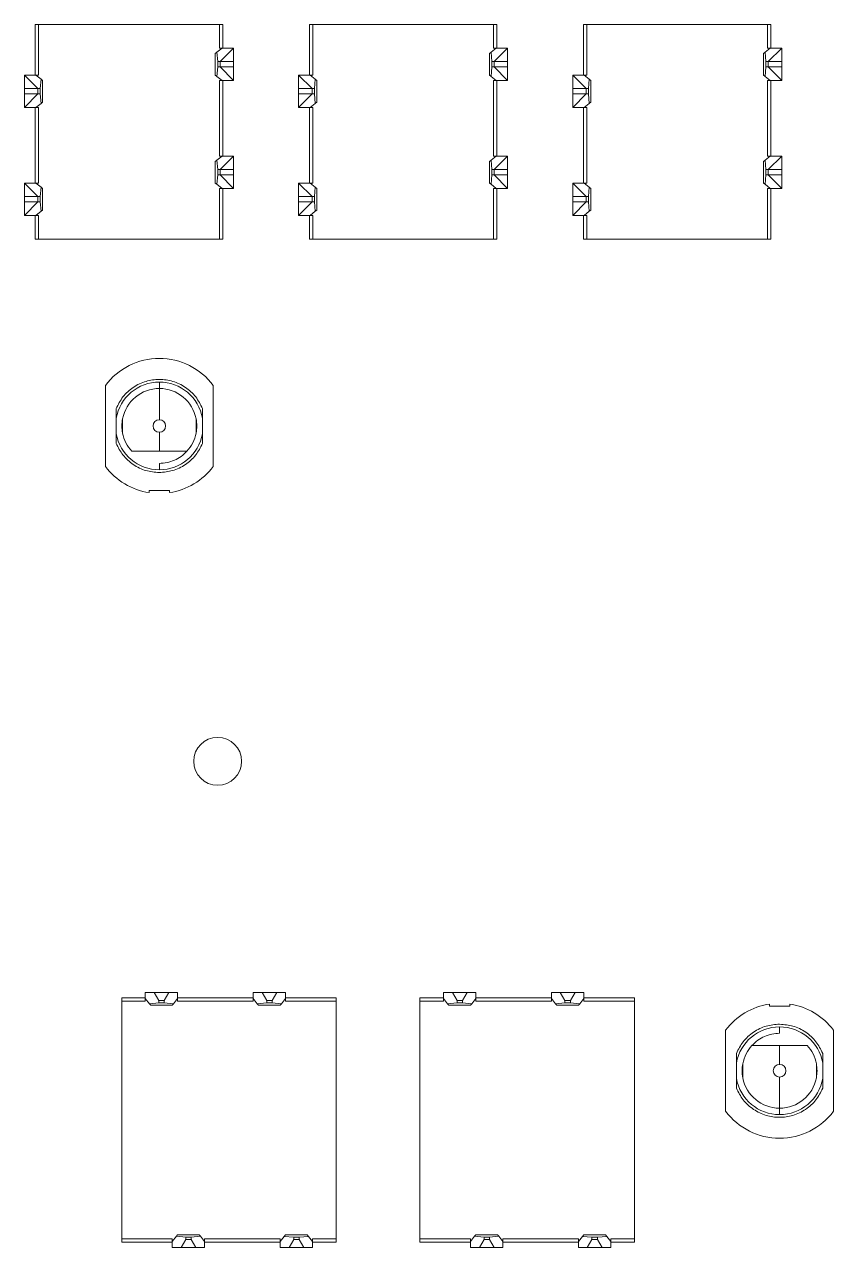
# Model space of a CAD drawing. Header units: millimetres. Extents: x 5 to 589, y 5 to 415.
# Drawn here: x 165.3 to 225.2, y 129.7 to 220.3 of the extents above; entities that cross this region are included whole.
import ezdxf

# ---------------------------------------------------------------- set-up
doc = ezdxf.new("R2010")
doc.units = ezdxf.units.MM

msp = doc.modelspace()

# ---------------------------------------------------------------- linework, layer by layer
at = {"color": 7, "linetype": 'Continuous', "lineweight": 15}
for p, q in [((166.056, 220.309), (166.056, 216.559)), ((166.306, 220.309), (166.056, 220.309)), ((166.306, 220.309), (166.306, 216.559)), ((179.706, 220.309), (166.306, 220.309)), ((179.706, 218.559), (179.706, 220.309)), ((179.956, 220.309), (179.706, 220.309)), ((179.956, 220.309), (179.956, 218.559)), ((186.376, 220.309), (186.376, 216.559)), ((186.626, 220.309), (186.376, 220.309)), ((186.626, 220.309), (186.626, 216.559)), ((200.026, 220.309), (186.626, 220.309)), ((200.026, 218.559), (200.026, 220.309)), ((200.276, 220.309), (200.026, 220.309)), ((200.276, 220.309), (200.276, 218.559)), ((206.696, 220.309), (206.696, 216.559)), ((206.946, 220.309), (206.696, 220.309)), ((206.946, 220.309), (206.946, 216.559)), ((220.346, 220.309), (206.946, 220.309)), ((220.346, 218.559), (220.346, 220.309)), ((220.596, 220.309), (220.346, 220.309)), ((220.596, 220.309), (220.596, 218.559)), ((179.906, 218.559), (179.526, 218.254)), ((179.706, 218.559), (179.906, 218.559)), ((180.756, 218.559), (179.756, 217.559)), ((179.906, 218.559), (180.756, 218.559)), ((180.756, 218.559), (180.756, 217.559)), ((200.226, 218.559), (199.846, 218.254)), ((200.026, 218.559), (200.226, 218.559)), ((201.076, 218.559), (200.076, 217.559)), ((200.226, 218.559), (201.076, 218.559)), ((201.076, 218.559), (201.076, 217.559)), ((220.546, 218.559), (220.166, 218.254)), ((220.346, 218.559), (220.546, 218.559)), ((221.396, 218.559), (220.396, 217.559)), ((220.546, 218.559), (221.396, 218.559)), ((221.396, 218.559), (221.396, 217.559)), ((179.406, 218.159), (179.526, 218.254)), ((179.406, 216.559), (179.406, 218.159)), ((179.526, 218.254), (179.586, 217.559)), ((179.586, 217.559), (179.586, 217.159)), ((179.756, 217.559), (179.586, 217.559)), ((179.756, 217.159), (179.756, 217.559)), ((180.756, 217.559), (179.756, 217.559)), ((180.756, 217.559), (180.756, 217.159)), ((199.726, 218.159), (199.846, 218.254)), ((199.726, 216.559), (199.726, 218.159)), ((199.846, 218.254), (199.906, 217.559)), ((199.906, 217.559), (199.906, 217.159)), ((200.076, 217.559), (199.906, 217.559)), ((200.076, 217.159), (200.076, 217.559)), ((201.076, 217.559), (200.076, 217.559)), ((201.076, 217.559), (201.076, 217.159)), ((220.046, 218.159), (220.166, 218.254)), ((220.046, 216.559), (220.046, 218.159)), ((220.166, 218.254), (220.226, 217.559)), ((220.226, 217.559), (220.226, 217.159)), ((220.396, 217.559), (220.226, 217.559)), ((220.396, 217.159), (220.396, 217.559)), ((221.396, 217.559), (220.396, 217.559)), ((221.396, 217.559), (221.396, 217.159)), ((179.586, 217.159), (179.526, 216.463)), ((179.586, 217.159), (179.756, 217.159)), ((179.756, 217.159), (180.756, 216.159)), ((179.756, 217.159), (180.756, 217.159)), ((180.756, 217.159), (180.756, 216.159)), ((199.906, 217.159), (199.846, 216.463)), ((199.906, 217.159), (200.076, 217.159)), ((200.076, 217.159), (201.076, 216.159)), ((200.076, 217.159), (201.076, 217.159)), ((201.076, 217.159), (201.076, 216.159)), ((220.226, 217.159), (220.166, 216.463)), ((220.226, 217.159), (220.396, 217.159)), ((220.396, 217.159), (221.396, 216.159)), ((220.396, 217.159), (221.396, 217.159)), ((221.396, 217.159), (221.396, 216.159)), ((166.256, 215.559), (165.256, 216.559)), ((165.256, 215.559), (165.256, 216.559)), ((165.256, 216.559), (166.106, 216.559)), ((166.487, 216.254), (166.106, 216.559)), ((166.106, 216.559), (166.306, 216.559)), ((166.426, 215.559), (166.487, 216.254)), ((166.487, 216.254), (166.606, 216.159)), ((166.606, 216.159), (166.606, 214.559)), ((179.526, 216.463), (179.406, 216.559)), ((179.526, 216.463), (179.906, 216.159)), ((179.706, 210.559), (179.706, 216.159)), ((179.906, 216.159), (179.706, 216.159)), ((180.756, 216.159), (179.906, 216.159)), ((179.956, 216.159), (179.956, 210.559)), ((185.576, 216.559), (186.426, 216.559)), ((186.576, 215.559), (185.576, 216.559)), ((185.576, 215.559), (185.576, 216.559)), ((186.807, 216.254), (186.426, 216.559)), ((186.426, 216.559), (186.626, 216.559)), ((186.746, 215.559), (186.807, 216.254)), ((186.807, 216.254), (186.926, 216.159)), ((186.926, 216.159), (186.926, 214.559)), ((199.846, 216.463), (199.726, 216.559)), ((199.846, 216.463), (200.226, 216.159)), ((200.026, 210.559), (200.026, 216.159)), ((200.226, 216.159), (200.026, 216.159)), ((201.076, 216.159), (200.226, 216.159)), ((200.276, 216.159), (200.276, 210.559)), ((205.896, 216.559), (206.746, 216.559)), ((206.896, 215.559), (205.896, 216.559)), ((205.896, 215.559), (205.896, 216.559)), ((207.127, 216.254), (206.746, 216.559)), ((206.746, 216.559), (206.946, 216.559)), ((207.066, 215.559), (207.127, 216.254)), ((207.127, 216.254), (207.246, 216.159)), ((207.246, 216.159), (207.246, 214.559)), ((220.166, 216.463), (220.046, 216.559)), ((220.166, 216.463), (220.546, 216.159)), ((220.346, 210.559), (220.346, 216.159)), ((220.546, 216.159), (220.346, 216.159)), ((221.396, 216.159), (220.546, 216.159)), ((220.596, 216.159), (220.596, 210.559)), ((165.256, 215.159), (165.256, 215.559)), ((166.256, 215.559), (165.256, 215.559)), ((165.256, 214.159), (166.256, 215.159)), ((165.256, 215.159), (166.256, 215.159)), ((165.256, 214.159), (165.256, 215.159)), ((166.256, 215.559), (166.256, 215.159)), ((166.426, 215.559), (166.256, 215.559)), ((166.256, 215.159), (166.426, 215.159)), ((166.426, 215.159), (166.426, 215.559)), ((166.487, 214.463), (166.426, 215.159)), ((185.576, 215.159), (185.576, 215.559)), ((186.576, 215.559), (185.576, 215.559)), ((185.576, 214.159), (185.576, 215.159)), ((185.576, 214.159), (186.576, 215.159)), ((185.576, 215.159), (186.576, 215.159)), ((186.576, 215.559), (186.576, 215.159)), ((186.746, 215.559), (186.576, 215.559)), ((186.576, 215.159), (186.746, 215.159)), ((186.746, 215.159), (186.746, 215.559)), ((186.807, 214.463), (186.746, 215.159)), ((205.896, 215.159), (205.896, 215.559)), ((206.896, 215.559), (205.896, 215.559)), ((205.896, 215.159), (206.896, 215.159)), ((205.896, 214.159), (206.896, 215.159)), ((205.896, 214.159), (205.896, 215.159)), ((207.066, 215.559), (206.896, 215.559)), ((206.896, 215.559), (206.896, 215.159)), ((206.896, 215.159), (207.066, 215.159)), ((207.066, 215.159), (207.066, 215.559)), ((207.127, 214.463), (207.066, 215.159)), ((166.106, 214.159), (165.256, 214.159)), ((166.056, 208.559), (166.056, 214.159)), ((166.487, 214.463), (166.106, 214.159)), ((166.306, 214.159), (166.106, 214.159)), ((166.306, 214.159), (166.306, 208.559)), ((166.606, 214.559), (166.487, 214.463)), ((186.426, 214.159), (185.576, 214.159)), ((186.376, 208.559), (186.376, 214.159)), ((186.807, 214.463), (186.426, 214.159)), ((186.626, 214.159), (186.426, 214.159)), ((186.626, 214.159), (186.626, 208.559)), ((186.926, 214.559), (186.807, 214.463)), ((206.746, 214.159), (205.896, 214.159)), ((206.696, 208.559), (206.696, 214.159)), ((207.127, 214.463), (206.746, 214.159)), ((206.946, 214.159), (206.746, 214.159)), ((206.946, 214.159), (206.946, 208.559)), ((207.246, 214.559), (207.127, 214.463)), ((179.906, 210.559), (179.526, 210.254)), ((179.706, 210.559), (179.906, 210.559)), ((180.756, 210.559), (179.756, 209.559)), ((179.906, 210.559), (180.756, 210.559)), ((180.756, 210.559), (180.756, 209.559)), ((200.226, 210.559), (199.846, 210.254)), ((200.026, 210.559), (200.226, 210.559)), ((201.076, 210.559), (200.076, 209.559)), ((200.226, 210.559), (201.076, 210.559)), ((201.076, 210.559), (201.076, 209.559)), ((220.546, 210.559), (220.166, 210.254)), ((220.346, 210.559), (220.546, 210.559)), ((221.396, 210.559), (220.396, 209.559)), ((220.546, 210.559), (221.396, 210.559)), ((221.396, 210.559), (221.396, 209.559)), ((179.406, 210.159), (179.526, 210.254)), ((179.406, 208.559), (179.406, 210.159)), ((179.526, 210.254), (179.586, 209.559)), ((179.756, 209.559), (179.586, 209.559)), ((179.586, 209.559), (179.586, 209.159)), ((179.756, 209.159), (179.756, 209.559)), ((180.756, 209.559), (179.756, 209.559)), ((180.756, 209.559), (180.756, 209.159)), ((199.726, 210.159), (199.846, 210.254)), ((199.726, 208.559), (199.726, 210.159)), ((199.846, 210.254), (199.906, 209.559)), ((199.906, 209.559), (199.906, 209.159)), ((200.076, 209.559), (199.906, 209.559)), ((200.076, 209.159), (200.076, 209.559)), ((201.076, 209.559), (200.076, 209.559)), ((201.076, 209.559), (201.076, 209.159)), ((220.046, 210.159), (220.166, 210.254)), ((220.046, 208.559), (220.046, 210.159)), ((220.166, 210.254), (220.226, 209.559)), ((220.226, 209.559), (220.226, 209.159)), ((220.396, 209.559), (220.226, 209.559)), ((220.396, 209.159), (220.396, 209.559)), ((221.396, 209.559), (220.396, 209.559)), ((221.396, 209.559), (221.396, 209.159)), ((165.256, 208.559), (166.106, 208.559)), ((166.256, 207.559), (165.256, 208.559)), ((165.256, 207.559), (165.256, 208.559)), ((166.106, 208.559), (166.487, 208.254)), ((166.106, 208.559), (166.306, 208.559)), ((179.526, 208.463), (179.406, 208.559)), ((179.586, 209.159), (179.526, 208.463)), ((179.906, 208.159), (179.526, 208.463)), ((179.586, 209.159), (179.756, 209.159)), ((179.756, 209.159), (180.756, 209.159)), ((179.756, 209.159), (180.756, 208.159)), ((180.756, 209.159), (180.756, 208.159)), ((185.576, 208.559), (186.426, 208.559)), ((186.576, 207.559), (185.576, 208.559)), ((185.576, 207.559), (185.576, 208.559)), ((186.426, 208.559), (186.807, 208.254)), ((186.426, 208.559), (186.626, 208.559)), ((199.846, 208.463), (199.726, 208.559)), ((199.906, 209.159), (199.846, 208.463)), ((200.226, 208.159), (199.846, 208.463)), ((199.906, 209.159), (200.076, 209.159)), ((200.076, 209.159), (201.076, 209.159)), ((200.076, 209.159), (201.076, 208.159)), ((201.076, 209.159), (201.076, 208.159)), ((205.896, 208.559), (206.746, 208.559)), ((206.896, 207.559), (205.896, 208.559)), ((205.896, 207.559), (205.896, 208.559)), ((206.746, 208.559), (207.127, 208.254)), ((206.746, 208.559), (206.946, 208.559)), ((220.166, 208.463), (220.046, 208.559)), ((220.226, 209.159), (220.166, 208.463)), ((220.546, 208.159), (220.166, 208.463)), ((220.226, 209.159), (220.396, 209.159)), ((220.396, 209.159), (221.396, 209.159)), ((220.396, 209.159), (221.396, 208.159)), ((221.396, 209.159), (221.396, 208.159)), ((165.256, 207.159), (165.256, 207.559)), ((166.256, 207.559), (165.256, 207.559)), ((166.426, 207.559), (166.256, 207.559)), ((166.256, 207.559), (166.256, 207.159)), ((166.426, 207.559), (166.487, 208.254)), ((166.426, 207.159), (166.426, 207.559)), ((166.487, 208.254), (166.606, 208.159)), ((166.606, 208.159), (166.606, 206.559)), ((179.706, 204.409), (179.706, 208.159)), ((179.906, 208.159), (179.706, 208.159)), ((180.756, 208.159), (179.906, 208.159)), ((179.956, 208.159), (179.956, 204.409)), ((185.576, 207.159), (185.576, 207.559)), ((186.576, 207.559), (185.576, 207.559)), ((186.746, 207.559), (186.576, 207.559)), ((186.576, 207.559), (186.576, 207.159)), ((186.746, 207.559), (186.807, 208.254)), ((186.746, 207.159), (186.746, 207.559)), ((186.807, 208.254), (186.926, 208.159)), ((186.926, 208.159), (186.926, 206.559)), ((200.026, 204.409), (200.026, 208.159)), ((200.226, 208.159), (200.026, 208.159)), ((201.076, 208.159), (200.226, 208.159)), ((200.276, 208.159), (200.276, 204.409)), ((205.896, 207.159), (205.896, 207.559)), ((206.896, 207.559), (205.896, 207.559)), ((207.066, 207.559), (206.896, 207.559)), ((206.896, 207.559), (206.896, 207.159)), ((207.066, 207.559), (207.127, 208.254)), ((207.066, 207.159), (207.066, 207.559)), ((207.127, 208.254), (207.246, 208.159)), ((207.246, 208.159), (207.246, 206.559)), ((220.346, 204.409), (220.346, 208.159)), ((220.546, 208.159), (220.346, 208.159)), ((221.396, 208.159), (220.546, 208.159)), ((220.596, 208.159), (220.596, 204.409)), ((165.256, 206.159), (166.256, 207.159)), ((165.256, 206.159), (165.256, 207.159)), ((165.256, 207.159), (166.256, 207.159)), ((166.256, 207.159), (166.426, 207.159)), ((166.487, 206.463), (166.426, 207.159)), ((185.576, 206.159), (186.576, 207.159)), ((185.576, 206.159), (185.576, 207.159)), ((185.576, 207.159), (186.576, 207.159)), ((186.576, 207.159), (186.746, 207.159)), ((186.807, 206.463), (186.746, 207.159)), ((205.896, 206.159), (206.896, 207.159)), ((205.896, 206.159), (205.896, 207.159)), ((205.896, 207.159), (206.896, 207.159)), ((206.896, 207.159), (207.066, 207.159)), ((207.127, 206.463), (207.066, 207.159)), ((166.106, 206.159), (165.256, 206.159)), ((166.056, 204.409), (166.056, 206.159)), ((166.106, 206.159), (166.487, 206.463)), ((166.306, 206.159), (166.106, 206.159)), ((166.306, 206.159), (166.306, 204.409)), ((166.606, 206.559), (166.487, 206.463)), ((186.426, 206.159), (185.576, 206.159)), ((186.376, 204.409), (186.376, 206.159)), ((186.426, 206.159), (186.807, 206.463)), ((186.626, 206.159), (186.426, 206.159)), ((186.626, 206.159), (186.626, 204.409)), ((186.926, 206.559), (186.807, 206.463)), ((206.746, 206.159), (205.896, 206.159)), ((206.696, 204.409), (206.696, 206.159)), ((206.746, 206.159), (207.127, 206.463)), ((206.946, 206.159), (206.746, 206.159)), ((206.946, 206.159), (206.946, 204.409)), ((207.246, 206.559), (207.127, 206.463)), ((166.056, 204.409), (166.306, 204.409)), ((166.306, 204.409), (179.706, 204.409)), ((179.956, 204.409), (179.706, 204.409)), ((186.376, 204.409), (186.626, 204.409)), ((186.626, 204.409), (200.026, 204.409)), ((200.276, 204.409), (200.026, 204.409)), ((206.696, 204.409), (206.946, 204.409)), ((206.946, 204.409), (220.346, 204.409)), ((220.596, 204.409), (220.346, 204.409)), ((171.256, 193.559), (171.256, 187.559)), ((175.256, 193.334), (175.256, 193.809)), ((175.256, 193.334), (175.256, 191.024)), ((179.256, 187.559), (179.256, 193.559)), ((175.256, 190.094), (175.256, 188.684)), ((175.256, 187.309), (175.256, 187.784)), ((174.506, 185.784), (176.006, 185.784)), ((174.506, 185.615), (174.506, 185.784)), ((176.006, 185.615), (176.006, 185.784)), ((172.464, 148.179), (174.214, 148.179)), ((172.464, 148.179), (172.464, 147.929)), ((174.214, 147.929), (172.464, 147.929)), ((172.464, 147.929), (172.464, 130.329)), ((174.214, 148.129), (174.214, 148.579)), ((174.214, 148.579), (174.868, 148.579)), ((174.519, 147.748), (174.214, 148.129)), ((174.214, 147.929), (174.214, 148.129)), ((174.519, 147.748), (175.214, 147.809)), ((174.614, 147.629), (174.519, 147.748)), ((174.868, 148.579), (175.214, 147.979)), ((174.868, 148.579), (175.961, 148.579)), ((175.214, 147.979), (175.214, 147.809)), ((175.614, 147.979), (175.214, 147.979)), ((175.214, 147.809), (175.614, 147.809)), ((175.614, 147.979), (175.961, 148.579)), ((175.614, 147.809), (175.614, 147.979)), ((175.614, 147.809), (176.31, 147.748)), ((175.961, 148.579), (176.614, 148.579)), ((176.31, 147.748), (176.214, 147.629)), ((176.31, 147.748), (176.614, 148.129)), ((176.614, 148.579), (176.614, 148.129)), ((176.614, 148.179), (182.214, 148.179)), ((176.614, 148.129), (176.614, 147.929)), ((182.214, 147.929), (176.614, 147.929)), ((182.214, 148.129), (182.214, 148.579)), ((182.214, 148.579), (182.868, 148.579)), ((182.519, 147.748), (182.214, 148.129)), ((182.214, 147.929), (182.214, 148.129)), ((182.519, 147.748), (183.214, 147.809)), ((182.614, 147.629), (182.519, 147.748)), ((182.868, 148.579), (183.214, 147.979)), ((182.868, 148.579), (183.961, 148.579)), ((183.614, 147.979), (183.214, 147.979)), ((183.214, 147.979), (183.214, 147.809)), ((183.214, 147.809), (183.614, 147.809)), ((183.614, 147.979), (183.961, 148.579)), ((183.614, 147.809), (183.614, 147.979)), ((183.614, 147.809), (184.31, 147.748)), ((183.961, 148.579), (184.614, 148.579)), ((184.31, 147.748), (184.214, 147.629)), ((184.614, 148.129), (184.31, 147.748)), ((184.614, 148.579), (184.614, 148.129)), ((184.614, 148.179), (188.364, 148.179)), ((184.614, 148.129), (184.614, 147.929)), ((188.364, 147.929), (184.614, 147.929)), ((188.364, 148.179), (188.364, 147.929)), ((188.364, 130.329), (188.364, 147.929)), ((194.574, 148.179), (196.324, 148.179)), ((194.574, 148.179), (194.574, 147.929)), ((194.574, 147.929), (194.574, 130.329)), ((196.324, 147.929), (194.574, 147.929)), ((196.324, 148.129), (196.324, 148.579)), ((196.324, 148.579), (196.978, 148.579)), ((196.629, 147.748), (196.324, 148.129)), ((196.324, 147.929), (196.324, 148.129)), ((196.629, 147.748), (197.324, 147.809)), ((196.724, 147.629), (196.629, 147.748)), ((196.978, 148.579), (197.324, 147.979)), ((196.978, 148.579), (198.071, 148.579)), ((197.724, 147.979), (197.324, 147.979)), ((197.324, 147.979), (197.324, 147.809)), ((197.324, 147.809), (197.724, 147.809)), ((197.724, 147.979), (198.071, 148.579)), ((197.724, 147.809), (197.724, 147.979)), ((197.724, 147.809), (198.42, 147.748)), ((198.071, 148.579), (198.724, 148.579)), ((198.42, 147.748), (198.324, 147.629)), ((198.42, 147.748), (198.724, 148.129)), ((198.724, 148.579), (198.724, 148.129)), ((198.724, 148.179), (204.324, 148.179)), ((198.724, 148.129), (198.724, 147.929)), ((204.324, 147.929), (198.724, 147.929)), ((204.324, 148.129), (204.324, 148.579)), ((204.324, 148.579), (204.978, 148.579)), ((204.629, 147.748), (204.324, 148.129)), ((204.324, 147.929), (204.324, 148.129)), ((204.629, 147.748), (205.324, 147.809)), ((204.724, 147.629), (204.629, 147.748)), ((204.978, 148.579), (205.324, 147.979)), ((204.978, 148.579), (206.071, 148.579)), ((205.724, 147.979), (205.324, 147.979)), ((205.324, 147.979), (205.324, 147.809)), ((205.324, 147.809), (205.724, 147.809)), ((205.724, 147.979), (206.071, 148.579)), ((205.724, 147.809), (205.724, 147.979)), ((205.724, 147.809), (206.42, 147.748)), ((206.071, 148.579), (206.724, 148.579)), ((206.42, 147.748), (206.324, 147.629)), ((206.724, 148.129), (206.42, 147.748)), ((206.724, 148.579), (206.724, 148.129)), ((206.724, 148.179), (210.474, 148.179)), ((206.724, 148.129), (206.724, 147.929)), ((210.474, 147.929), (206.724, 147.929)), ((210.474, 148.179), (210.474, 147.929)), ((210.474, 130.329), (210.474, 147.929)), ((176.214, 147.629), (174.614, 147.629)), ((184.214, 147.629), (182.614, 147.629)), ((198.324, 147.629), (196.724, 147.629)), ((206.324, 147.629), (204.724, 147.629)), ((220.484, 147.722), (220.484, 147.554)), ((221.984, 147.554), (220.484, 147.554)), ((221.984, 147.722), (221.984, 147.554)), ((221.234, 146.029), (221.234, 145.554)), ((217.234, 145.779), (217.234, 139.779)), ((225.234, 139.779), (225.234, 145.779)), ((221.234, 143.244), (221.234, 144.654)), ((221.234, 140.004), (221.234, 142.314)), ((221.234, 140.004), (221.234, 139.529)), ((176.519, 130.51), (176.214, 130.129)), ((176.519, 130.51), (176.614, 130.629)), ((177.214, 130.449), (176.519, 130.51)), ((176.614, 130.629), (178.214, 130.629)), ((178.31, 130.51), (177.614, 130.449)), ((178.214, 130.629), (178.31, 130.51)), ((178.31, 130.51), (178.614, 130.129)), ((184.214, 130.129), (184.519, 130.509)), ((184.519, 130.509), (184.614, 130.629)), ((185.214, 130.449), (184.519, 130.509)), ((184.614, 130.629), (186.214, 130.629)), ((186.31, 130.509), (185.614, 130.449)), ((186.214, 130.629), (186.31, 130.509)), ((186.31, 130.509), (186.614, 130.129)), ((198.629, 130.51), (198.324, 130.129)), ((198.629, 130.51), (198.724, 130.629)), ((199.324, 130.449), (198.629, 130.51)), ((198.724, 130.629), (200.324, 130.629)), ((200.42, 130.51), (199.724, 130.449)), ((200.324, 130.629), (200.42, 130.51)), ((200.42, 130.51), (200.724, 130.129)), ((206.324, 130.129), (206.629, 130.509)), ((206.629, 130.509), (206.724, 130.629)), ((207.324, 130.449), (206.629, 130.509)), ((206.724, 130.629), (208.324, 130.629)), ((208.42, 130.509), (207.724, 130.449)), ((208.324, 130.629), (208.42, 130.509)), ((208.42, 130.509), (208.724, 130.129)), ((172.464, 130.329), (176.214, 130.329)), ((172.464, 130.329), (172.464, 130.079)), ((172.464, 130.079), (176.214, 130.079)), ((176.214, 130.129), (176.214, 130.329)), ((176.214, 129.679), (176.214, 130.129)), ((176.868, 129.679), (176.214, 129.679)), ((177.214, 130.279), (176.868, 129.679)), ((177.961, 129.679), (176.868, 129.679)), ((177.614, 130.449), (177.214, 130.449)), ((177.214, 130.449), (177.214, 130.279)), ((177.214, 130.279), (177.614, 130.279)), ((177.614, 130.279), (177.614, 130.449)), ((177.961, 129.679), (177.614, 130.279)), ((178.614, 129.679), (177.961, 129.679)), ((178.614, 130.329), (184.214, 130.329)), ((178.614, 130.329), (178.614, 130.129)), ((178.614, 130.129), (178.614, 129.679)), ((184.214, 130.079), (178.614, 130.079)), ((184.214, 130.129), (184.214, 130.329)), ((184.214, 129.679), (184.214, 130.129)), ((184.868, 129.679), (184.214, 129.679)), ((185.214, 130.279), (184.868, 129.679)), ((185.961, 129.679), (184.868, 129.679)), ((185.214, 130.449), (185.214, 130.279)), ((185.614, 130.449), (185.214, 130.449)), ((185.214, 130.279), (185.614, 130.279)), ((185.614, 130.279), (185.614, 130.449)), ((185.961, 129.679), (185.614, 130.279)), ((186.614, 129.679), (185.961, 129.679)), ((186.614, 130.329), (188.364, 130.329)), ((186.614, 130.329), (186.614, 130.129)), ((186.614, 130.129), (186.614, 129.679)), ((188.364, 130.079), (186.614, 130.079)), ((188.364, 130.079), (188.364, 130.329)), ((194.574, 130.329), (198.324, 130.329)), ((194.574, 130.329), (194.574, 130.079)), ((194.574, 130.079), (198.324, 130.079)), ((198.324, 130.129), (198.324, 130.329)), ((198.324, 129.679), (198.324, 130.129)), ((198.978, 129.679), (198.324, 129.679)), ((199.324, 130.279), (198.978, 129.679)), ((200.071, 129.679), (198.978, 129.679)), ((199.724, 130.449), (199.324, 130.449)), ((199.324, 130.449), (199.324, 130.279)), ((199.324, 130.279), (199.724, 130.279)), ((199.724, 130.279), (199.724, 130.449)), ((200.071, 129.679), (199.724, 130.279)), ((200.724, 129.679), (200.071, 129.679)), ((200.724, 130.329), (206.324, 130.329)), ((200.724, 130.329), (200.724, 130.129)), ((200.724, 130.129), (200.724, 129.679)), ((206.324, 130.079), (200.724, 130.079)), ((206.324, 130.129), (206.324, 130.329)), ((206.324, 129.679), (206.324, 130.129)), ((206.978, 129.679), (206.324, 129.679)), ((207.324, 130.279), (206.978, 129.679)), ((208.071, 129.679), (206.978, 129.679)), ((207.724, 130.449), (207.324, 130.449)), ((207.324, 130.449), (207.324, 130.279)), ((207.324, 130.279), (207.724, 130.279)), ((207.724, 130.279), (207.724, 130.449)), ((208.071, 129.679), (207.724, 130.279)), ((208.724, 129.679), (208.071, 129.679)), ((208.724, 130.329), (210.474, 130.329)), ((208.724, 130.329), (208.724, 130.129)), ((208.724, 130.129), (208.724, 129.679)), ((210.474, 130.079), (208.724, 130.079)), ((210.474, 130.079), (210.474, 130.329))]:
    msp.add_line(p, q, dxfattribs=at)
msp.add_circle((179.576, 165.709), 1.775, dxfattribs=at)
for centre, radius, start, end in [((175.256, 190.559), 5, 36.8699, 143.1301), ((175.256, 190.559), 3.25, 90, 169.93673), ((175.256, 190.559), 2.775, 90, 169.10705), ((175.256, 190.559), 3.25, 10.06327, 90), ((175.256, 190.559), 2.775, 10.89295, 90), ((175.256, 190.559), 2.775, 169.10676, 190.89295), ((175.256, 190.559), 0.465, 90, 270), ((175.256, 190.559), 0.465, 270, 90), ((175.256, 190.559), 2.775, 349.10668, 10.89376), ((175.256, 190.559), 3.25, 190.06327, 270), ((175.256, 190.559), 2.775, 190.89324, 222.50663), ((175.256, 190.559), 3.25, 270, 349.93673), ((175.256, 190.559), 2.775, 317.49336, 349.10705), ((175.256, 190.559), 5, 216.8699, 261.37307), ((175.256, 190.559), 5, 278.62693, 323.1301), ((221.234, 142.779), 5, 98.62693, 143.1301), ((221.234, 142.779), 5, 36.8699, 81.37307), ((221.234, 142.779), 3.25, 90, 169.93673), ((221.234, 142.779), 3.25, 10.06327, 90), ((221.234, 142.779), 2.775, 137.49336, 169.10705), ((221.234, 142.779), 2.775, 10.89324, 42.50663), ((221.234, 142.779), 2.775, 169.10668, 190.89376), ((221.234, 142.779), 0.465, 90, 270), ((221.234, 142.779), 0.465, 270, 90), ((221.234, 142.779), 2.775, 349.10676, 10.89295), ((221.234, 142.779), 3.25, 190.06327, 270), ((221.234, 142.779), 2.775, 190.89295, 270), ((221.234, 142.779), 2.775, 270, 349.10705), ((221.234, 142.779), 3.25, 270, 349.93673), ((221.234, 142.779), 5, 216.8699, 323.1301)]:
    msp.add_arc(centre, radius, start, end, dxfattribs=at)
for points, knots in [([(172.056, 191.848), (172.207, 192.147), (172.516, 192.759), (173.299, 193.461), (174.239, 193.909), (175.256, 194.057), (176.274, 193.909), (177.213, 193.461), (177.997, 192.759), (178.306, 192.147), (178.456, 191.848)], [0, 0, 0, 0, 0.122203, 0.249999, 0.377797, 0.499999, 0.622204, 0.75, 0.877796, 1, 1, 1, 1]), ([(172.056, 191.127), (172.056, 191.127), (172.056, 191.128), (172.056, 191.14), (172.056, 191.184), (172.056, 191.38), (172.056, 191.614), (172.056, 191.81), (172.056, 191.848)], [0, 0, 0, 0, 0.01693, 0.039302, 0.081695, 0.236196, 0.852155, 1, 1, 1, 1]), ([(178.456, 191.127), (178.456, 191.127), (178.456, 191.128), (178.456, 191.14), (178.456, 191.184), (178.456, 191.38), (178.456, 191.614), (178.456, 191.81), (178.456, 191.848)], [0, 0, 0, 0, 0.01693, 0.039302, 0.081695, 0.236196, 0.852155, 1, 1, 1, 1]), ([(172.056, 189.991), (172.056, 190.167), (172.056, 190.519), (172.056, 190.912), (172.056, 191.105), (172.056, 191.127)], [0, 0, 0, 0, 0.469099, 0.939612, 1, 1, 1, 1]), ([(172.531, 191.083), (172.531, 190.793), (172.531, 190.44), (172.531, 190.096), (172.531, 190.034)], [0, 0, 0, 0, 0.821487, 1, 1, 1, 1]), ([(177.981, 190.034), (177.981, 190.324), (177.981, 190.678), (177.981, 191.022), (177.981, 191.083)], [0, 0, 0, 0, 0.821496, 1, 1, 1, 1]), ([(178.456, 189.991), (178.456, 190.167), (178.456, 190.519), (178.456, 190.912), (178.456, 191.105), (178.456, 191.127)], [0, 0, 0, 0, 0.469099, 0.939612, 1, 1, 1, 1]), ([(172.056, 189.269), (172.056, 189.404), (172.056, 189.578), (172.056, 189.772), (172.056, 189.853), (172.056, 189.907), (172.056, 189.946), (172.056, 189.972), (172.056, 189.986), (172.056, 189.991), (172.056, 189.991), (172.056, 189.991)], [0, 0, 0, 0, 0.52193, 0.674705, 0.779635, 0.851732, 0.901667, 0.954565, 0.975882, 0.993094, 1, 1, 1, 1]), ([(178.456, 189.269), (178.456, 189.404), (178.456, 189.578), (178.456, 189.772), (178.456, 189.853), (178.456, 189.907), (178.456, 189.946), (178.456, 189.972), (178.456, 189.986), (178.456, 189.991), (178.456, 189.991), (178.456, 189.991)], [0, 0, 0, 0, 0.52193, 0.674705, 0.779635, 0.851732, 0.901667, 0.954565, 0.975882, 0.993094, 1, 1, 1, 1]), ([(175.25, 187.109), (174.917, 187.137), (174.235, 187.196), (173.297, 187.662), (172.515, 188.359), (172.207, 188.971), (172.056, 189.269)], [0, 0, 0, 0, 0.244426, 0.5, 0.755577, 1, 1, 1, 1]), ([(173.211, 188.684), (173.648, 188.684), (174.251, 188.684), (175.04, 188.684), (175.256, 188.684)], [0, 0, 0, 0, 0.725758, 1, 1, 1, 1]), ([(178.456, 189.269), (178.305, 188.97), (177.996, 188.357), (177.211, 187.659), (176.269, 187.193), (175.585, 187.136), (175.25, 187.109)], [0, 0, 0, 0, 0.244391, 0.500002, 0.755612, 1, 1, 1, 1]), ([(175.256, 188.684), (175.451, 188.684), (175.956, 188.684), (176.638, 188.684), (177.087, 188.684), (177.302, 188.684)], [0, 0, 0, 0, 0.246526, 0.638137, 1, 1, 1, 1]), ([(175.256, 187.784), (175.448, 187.795), (175.832, 187.818), (176.381, 188.003), (176.888, 188.283), (177.164, 188.55), (177.302, 188.684)], [0, 0, 0, 0, 0.2500033, 0.4999982, 0.749999, 1, 1, 1, 1]), ([(218.034, 144.068), (218.186, 144.368), (218.495, 144.981), (219.28, 145.679), (220.222, 146.145), (220.906, 146.201), (221.24, 146.229)], [0, 0, 0, 0, 0.24439, 0.5, 0.75561, 1, 1, 1, 1]), ([(221.24, 146.229), (221.574, 146.2), (222.256, 146.142), (223.194, 145.675), (223.976, 144.979), (224.284, 144.367), (224.434, 144.068)], [0, 0, 0, 0, 0.244424, 0.500001, 0.755576, 1, 1, 1, 1]), ([(221.234, 145.554), (221.043, 145.542), (220.659, 145.52), (220.11, 145.335), (219.603, 145.055), (219.327, 144.787), (219.189, 144.654)], [0, 0, 0, 0, 0.250001, 0.5, 0.750002, 1, 1, 1, 1]), ([(221.234, 144.654), (221.04, 144.654), (220.535, 144.654), (219.853, 144.654), (219.404, 144.654), (219.189, 144.654)], [0, 0, 0, 0, 0.246526, 0.638139, 1, 1, 1, 1]), ([(223.28, 144.654), (222.843, 144.654), (222.24, 144.654), (221.451, 144.654), (221.234, 144.654)], [0, 0, 0, 0, 0.725756, 1, 1, 1, 1]), ([(218.034, 144.068), (218.034, 143.934), (218.034, 143.76), (218.034, 143.566), (218.034, 143.485), (218.034, 143.431), (218.034, 143.391), (218.034, 143.365), (218.034, 143.351), (218.034, 143.347), (218.034, 143.347), (218.034, 143.347)], [0, 0, 0, 0, 0.521936, 0.674705, 0.779635, 0.85173, 0.901665, 0.954563, 0.975883, 0.993095, 1, 1, 1, 1]), ([(218.034, 143.347), (218.034, 143.171), (218.034, 142.818), (218.034, 142.425), (218.034, 142.233), (218.034, 142.211)], [0, 0, 0, 0, 0.469102, 0.939612, 1, 1, 1, 1]), ([(218.509, 143.303), (218.509, 143.013), (218.509, 142.66), (218.509, 142.316), (218.509, 142.254)], [0, 0, 0, 0, 0.821499, 1, 1, 1, 1]), ([(223.959, 142.254), (223.959, 142.545), (223.959, 142.898), (223.959, 143.242), (223.959, 143.303)], [0, 0, 0, 0, 0.821487, 1, 1, 1, 1]), ([(224.434, 144.068), (224.434, 143.934), (224.434, 143.76), (224.434, 143.566), (224.434, 143.485), (224.434, 143.431), (224.434, 143.391), (224.434, 143.365), (224.434, 143.351), (224.434, 143.347), (224.434, 143.347), (224.434, 143.347)], [0, 0, 0, 0, 0.521936, 0.674705, 0.779635, 0.85173, 0.901665, 0.954563, 0.975883, 0.993095, 1, 1, 1, 1]), ([(224.434, 143.347), (224.434, 143.171), (224.434, 142.818), (224.434, 142.425), (224.434, 142.233), (224.434, 142.211)], [0, 0, 0, 0, 0.469102, 0.939612, 1, 1, 1, 1]), ([(218.034, 142.211), (218.034, 142.21), (218.034, 142.209), (218.034, 142.197), (218.034, 142.154), (218.034, 141.958), (218.034, 141.724), (218.034, 141.527), (218.034, 141.489)], [0, 0, 0, 0, 0.01693, 0.039301, 0.081695, 0.236199, 0.852151, 1, 1, 1, 1]), ([(224.434, 141.489), (224.284, 141.19), (223.975, 140.579), (223.191, 139.877), (222.252, 139.428), (221.234, 139.28), (220.217, 139.428), (219.277, 139.877), (218.494, 140.579), (218.185, 141.19), (218.034, 141.489)], [0, 0, 0, 0, 0.122203, 0.25, 0.377797, 0.5, 0.622204, 0.75, 0.877796, 1, 1, 1, 1]), ([(224.434, 142.211), (224.434, 142.21), (224.434, 142.209), (224.434, 142.197), (224.434, 142.154), (224.434, 141.958), (224.434, 141.724), (224.434, 141.527), (224.434, 141.489)], [0, 0, 0, 0, 0.01693, 0.039301, 0.081695, 0.236199, 0.852151, 1, 1, 1, 1])]:
    msp.add_open_spline(points, degree=3, knots=knots, dxfattribs=at)

doc.saveas('drawing.dxf')
